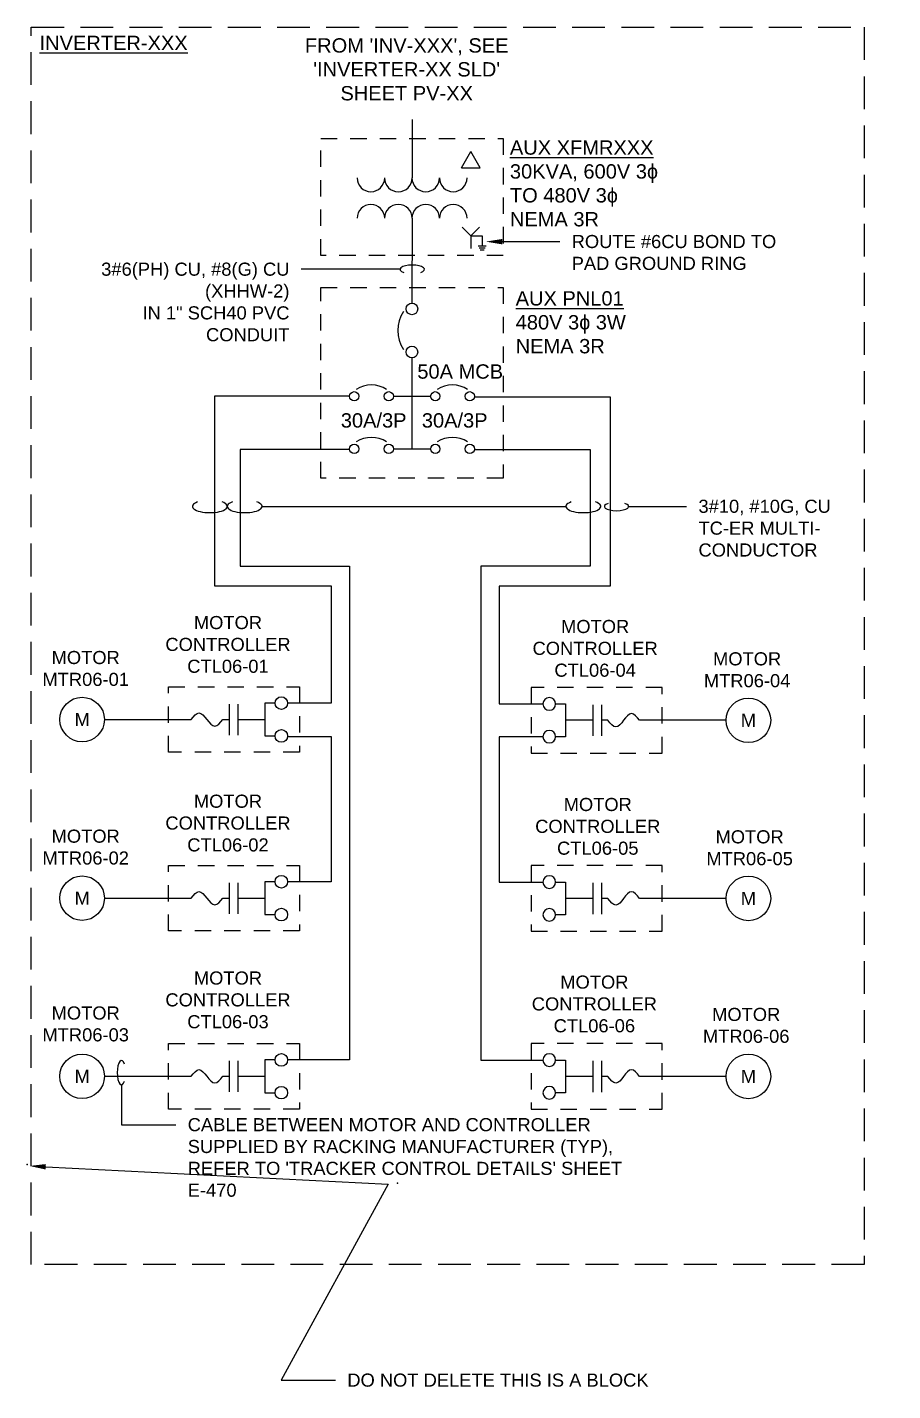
# Model space of a CAD drawing. Extents: x -17.4 to 74.7, y -40.9 to -4.1.
# Drawn here: x 22.96 to 29.56, y -14.46 to -4.06 of the extents above; entities that cross this region are included whole.
import ezdxf
from ezdxf import colors
from ezdxf.entities.mleader import LeaderData, LeaderLine
from ezdxf.enums import TextEntityAlignment as Align
from ezdxf.math import Vec2, Vec3

# ---------------------------------------------------------------- set-up
doc = ezdxf.new("R2010")
doc.units = 0
doc.header["$MEASUREMENT"] = 0
for name, pattern in [('HIDDEN', [0.375, 0.25, -0.125]), ('HIDDEN2', [0.1875, 0.125, -0.0625]), ('PHANTOM2', [1.25, 0.625, -0.125, 0.125, -0.125, 0.125, -0.125])]:
    doc.linetypes.add(name, pattern=pattern)
for name, color, linetype in [('E-1LIN', 4, 'Continuous'), ('E-1LIN-EQPM-ENCL', 8, 'PHANTOM2'), ('E-TEXT', 7, 'Continuous'), ('G-ANNO-TEXT', 1, 'Continuous')]:
    doc.layers.add(name, color=color, linetype=linetype)
doc.layers.add('G-NPLT', color=67, linetype='Continuous', plot=False)
doc.styles.add('NEI-A', font='arial.ttf')

# ---------------------------------------------------------------- blocks, each defined once
blk = doc.blocks.new('A$C540b6a52')
at = {"linetype": 'HIDDEN2'}
blk.add_lwpolyline([(-0.909, 0.125), (0.091, 0.125), (0.091, -0.375), (-0.909, -0.375)], close=True, dxfattribs=at)
at = {"layer": 'E-1LIN'}
for p, q in [((-0.096, 0), (-0.173, 0)), ((-0.173, 0), (-0.173, -0.25)), ((-0.173, -0.25), (-0.096, -0.25))]:
    blk.add_line(p, q, dxfattribs=at)
for points in [[(-0.447, -0.007), (-0.447, -0.244)], [(-0.38, -0.007), (-0.38, -0.244)], [(-0.784, -0.125), (-0.736, -0.125)], [(-0.495, -0.125), (-0.447, -0.125)], [(-0.38, -0.125), (-0.173, -0.125)]]:
    blk.add_lwpolyline(points, dxfattribs=at)
for centre in [(-0.048, 0), (-0.048, -0.25)]:
    blk.add_circle(centre, 0.0481, dxfattribs=at)
blk.add_spline([(-0.736, -0.125), (-0.676, -0.074), (-0.555, -0.176), (-0.495, -0.125)], degree=3, dxfattribs=at)
blk = doc.blocks.new('Equipment Callout Arrowhead .75')
at = {"color": 0}
blk.add_ellipse((-0.248, 0), major_axis=(0.743, 0), ratio=0.350959, start_param=-0.80282, end_param=3.944413, dxfattribs=at)
blk = doc.blocks.new('*U6')
blk.add_point((0.241, -0.565))
at = {"layer": 'E-1LIN'}
for p, q in [((2.748, 2.966), (2.134, 2.966)), ((2.748, 1.607), (2.134, 1.607)), ((2.748, 0.249), (2.134, 0.249))]:
    blk.add_line(p, q, dxfattribs=at)
for points in [[(0.832, 5.433), (1.863, 5.433), (1.863, 3.99), (1.018, 3.99), (1.018, 3.091), (1.351, 3.091)], [(0.83, 5.032), (1.712, 5.032), (1.712, 4.141), (0.878, 4.141), (0.878, 0.374), (1.351, 0.374)], [(1.351, 2.841), (1.018, 2.841), (1.018, 1.732), (1.351, 1.732)]]:
    blk.add_lwpolyline(points, dxfattribs=at)
for centre in [(2.918, 2.966), (2.918, 2.966), (2.918, 1.607), (2.918, 1.607), (2.918, 0.249), (2.918, 0.249)]:
    blk.add_circle(centre, 0.17, dxfattribs=at)
at = {"layer": 'E-1LIN-EQPM-ENCL', "linetype": 'HIDDEN2', "xscale": -1}
for p in [(1.351, 3.091), (1.351, 1.732), (1.351, 0.374)]:
    blk.add_blockref('A$C540b6a52', p, dxfattribs=at)
at = {"layer": 'G-ANNO-TEXT', "style": 'NEI-A'}
for p in [(2.918, 2.966), (2.918, 1.607), (2.918, 0.249)]:
    blk.add_text('M', height=0.1, dxfattribs=at).set_placement(p, align=Align.MIDDLE_CENTER)
at = {"layer": 'G-ANNO-TEXT', "char_height": 0.1, "attachment_point": 8, "style": 'NEI-A'}
for s, insert, width in [('MOTOR CONTROLLER CTL06-04', (1.749, 3.297), 0.49578), ('MOTOR MTR06-04', (2.908, 3.217), 0.56334), ('MOTOR CONTROLLER CTL06-05', (1.769, 1.939), 0.49578), ('MOTOR MTR06-05', (2.927, 1.859), 0.56334), ('MOTOR CONTROLLER CTL06-06', (1.743, 0.584), 0.49578), ('MOTOR MTR06-06', (2.901, 0.504), 0.56334)]:
    blk.add_mtext(s, dxfattribs=dict(at, insert=insert, width=width))
blk = doc.blocks.new('*U5')
blk.add_point((0.241, -0.565))
at = {"layer": 'E-1LIN'}
for p, q in [((0.83, 2.829), (1.443, 2.829)), ((0.83, 1.466), (1.443, 1.466)), ((0.83, 0.107), (1.443, 0.107))]:
    blk.add_line(p, q, dxfattribs=at)
for points in [[(2.699, 5.296), (1.668, 5.296), (1.668, 3.85), (2.56, 3.85), (2.56, 2.954), (2.227, 2.954)], [(2.698, 4.89), (1.866, 4.89), (1.866, 4), (2.7, 4), (2.7, 0.233), (2.227, 0.233)], [(2.227, 2.699), (2.56, 2.699), (2.56, 1.591), (2.227, 1.591)]]:
    blk.add_lwpolyline(points, dxfattribs=at)
for centre in [(0.66, 2.829), (0.66, 2.829), (0.66, 1.466), (0.66, 1.466), (0.66, 0.107), (0.66, 0.107)]:
    blk.add_circle(centre, 0.17, dxfattribs=at)
at = {"layer": 'E-1LIN-EQPM-ENCL', "linetype": 'HIDDEN2'}
for p in [(2.227, 2.954), (2.227, 1.591), (2.227, 0.232)]:
    blk.add_blockref('A$C540b6a52', p, dxfattribs=at)
at = {"layer": 'G-ANNO-TEXT', "style": 'NEI-A'}
for p in [(0.66, 2.829), (0.66, 1.466), (0.66, 0.107)]:
    blk.add_text('M', height=0.1, dxfattribs=at).set_placement(p, align=Align.MIDDLE_CENTER)
at = {"layer": 'G-ANNO-TEXT', "char_height": 0.1, "width": 0.49578, "attachment_point": 8, "style": 'NEI-A'}
for s, insert in [('MOTOR CONTROLLER CTL06-01', (1.772, 3.184)), ('MOTOR MTR06-01', (0.687, 3.084)), ('MOTOR CONTROLLER CTL06-02', (1.772, 1.821)), ('MOTOR MTR06-02', (0.687, 1.721)), ('MOTOR CONTROLLER CTL06-03', (1.772, 0.472)), ('MOTOR MTR06-03', (0.687, 0.372))]:
    blk.add_mtext(s, dxfattribs=dict(at, insert=insert))
at = {"layer": 'G-ANNO-TEXT'}
ml = blk.add_multileader_mtext('Standard', dxfattribs=at)
ml.set_content("CABLE BETWEEN MOTOR AND CONTROLLER SUPPLIED BY RACKING MANUFACTURER (TYP), REFER TO 'TRACKER CONTROL DETAILS' SHEET E-470", color=256, style='NEI-A')
ml.set_leader_properties()
ml.set_arrow_properties(name='Equipment Callout Arrowhead .75')
ml.build(insert=Vec2(0, 0))
ml.multileader.update_dxf_attribs({"dogleg_length": 0.125, "arrow_head_size": 0.125})
ctx = ml.context
ctx.base_point, ctx.char_height, ctx.arrow_head_size, ctx.landing_gap_size, ctx.plane_origin = Vec3(1.375, -0.263), 0.1, 0.125, 0.09, Vec3(-1.493, -0.638)
notes = []
notes.append((ctx, [(0, (1, 1, 0), (0.96, -0.263), (1, 0), 0.414, [(0, [(0.96, 0.166)], 0, [])])]))
ctx.mtext.insert, ctx.mtext.width, ctx.mtext.flow_direction = Vec3(1.465, -0.212), 3.53704, 5
for ctx, leaders in notes:
    for number, flags, end, landing, length, lines in leaders:
        leader = LeaderData()
        leader.index, (leader.has_last_leader_line, leader.has_dogleg_vector, leader.attachment_direction) = number, flags
        leader.last_leader_point, leader.dogleg_vector, leader.dogleg_length = Vec3(end), Vec3(landing), length
        for number, points, colour, breaks in lines:
            line = LeaderLine()
            line.index, line.vertices, line.color, line.breaks = number, Vec3.list(points), colors.encode_raw_color(colour), breaks
            leader.lines.append(line)
        ctx.leaders.append(leader)

msp = doc.modelspace()

# ---------------------------------------------------------------- linework, layer by layer
at = {"layer": 'E-1LIN'}
for p, q in [((25.898, -4.765), (25.898, -5.211)), ((26.274, -5.134), (26.346, -5.009)), ((26.418, -5.134), (26.346, -5.009)), ((26.274, -5.134), (26.418, -5.134)), ((25.898, -5.519), (25.897, -6.166)), ((26.346, -5.653), (26.279, -5.586)), ((26.346, -5.653), (26.413, -5.586)), ((26.346, -5.653), (26.346, -5.748)), ((26.346, -5.653), (26.432, -5.653)), ((26.432, -5.653), (26.432, -5.73)), ((26.401, -5.73), (26.463, -5.73)), ((26.409, -5.745), (26.456, -5.745)), ((26.417, -5.759), (26.448, -5.759)), ((25.897, -6.583), (25.897, -7.278))]:
    msp.add_line(p, q, dxfattribs=at)
for points in [[(25.755, -6.877), (26.04, -6.877)], [(25.755, -7.278), (26.04, -7.278)]]:
    msp.add_lwpolyline(points, dxfattribs=at)
for centre, radius in [((25.897, -6.21), 0.0444), ((25.897, -6.539), 0.0444), ((25.457, -6.877), 0.0355), ((25.72, -6.877), 0.0355), ((26.075, -6.877), 0.0355), ((26.338, -6.877), 0.0355), ((25.457, -7.278), 0.0355), ((25.72, -7.278), 0.0355), ((26.075, -7.278), 0.0355), ((26.338, -7.278), 0.0355)]:
    msp.add_circle(centre, radius, dxfattribs=at)
for centre, radius, start, end in [((25.584, -5.211), 0.105, 180, 0), ((25.793, -5.211), 0.105, 180, 0), ((26.002, -5.211), 0.105, 180, 0), ((26.212, -5.211), 0.105, 180, 0), ((25.584, -5.519), 0.105, 0, 180), ((25.793, -5.519), 0.105, 0, 180), ((26.002, -5.519), 0.105, 0, 180), ((26.212, -5.519), 0.105, 0, 180), ((26.055, -6.375), 0.266, 147.1187, 212.8813), ((25.588, -7.003), 0.213, 57.1187, 122.8813), ((26.206, -7.003), 0.213, 57.1187, 122.8813), ((25.588, -7.404), 0.213, 57.1187, 122.8813), ((26.206, -7.404), 0.213, 57.1187, 122.8813)]:
    msp.add_arc(centre, radius, start, end, dxfattribs=at)
at = {"layer": 'E-1LIN-EQPM-ENCL', "linetype": 'HIDDEN2'}
for points in [[(25.202, -4.91), (26.593, -4.91), (26.593, -5.802), (25.202, -5.802)], [(25.202, -6.046), (26.593, -6.046), (26.593, -7.501), (25.202, -7.501)]]:
    msp.add_lwpolyline(points, close=True, dxfattribs=at)
at = {"layer": 'E-TEXT', "color": 8, "linetype": 'HIDDEN'}
msp.add_lwpolyline([(22.994, -4.061), (29.346, -4.061), (29.346, -13.501), (22.994, -13.501)], close=True, dxfattribs=at)
at = {"layer": 'G-ANNO-TEXT'}
msp.add_lwpolyline([(24.754, -7.717), (27.071, -7.717)], dxfattribs=at)
for centre in [(24.356, -7.717), (24.621, -7.717), (27.204, -7.717)]:
    msp.add_ellipse(centre, major_axis=(-0.133, 0), ratio=0.357968, start_param=5.490629, end_param=10.22299, dxfattribs=at)

# ---------------------------------------------------------------- block references
at = {"layer": 'E-TEXT'}
for name, p in [('*U5', (22.722, -12.172)), ('*U6', (25.545, -12.315))]:
    msp.add_blockref(name, p, dxfattribs=at)

# ---------------------------------------------------------------- texts
at = {"layer": 'G-ANNO-TEXT', "char_height": 0.1094, "style": 'NEI-A'}
for s, insert, width, attachment_point in [('{\\LINVERTER-XXX}', (23.622, -4.126), 0.80548, 2), ("FROM 'INV-XXX', SEE 'INVERTER-XX SLD' SHEET PV-XX", (25.857, -4.383), 1.65417, 5), ('{\\LAUX XFMRXXX\\P}30KVA, 600V 3ɸ\\PTO 480V 3ɸ\\PNEMA 3R', (26.644, -4.924), 1.12517, 1), ('{\\LAUX PNL01 \\P}480V 3ɸ 3W\\PNEMA 3R', (26.688, -6.075), 0.88204, 1), ('50A MCB', (25.938, -6.633), 0.64697, 1)]:
    msp.add_mtext(s, dxfattribs=dict(at, insert=insert, width=width, attachment_point=attachment_point))
at = {"layer": 'G-ANNO-TEXT', "char_height": 0.1094, "attachment_point": 8, "style": 'NEI-A'}
for insert in [(25.605, -7.117), (26.223, -7.117)]:
    msp.add_mtext_dynamic_manual_height_columns('30A/3P', width=0.49578, gutter_width=0.547, heights=[0], dxfattribs=dict(at, insert=insert))

# ---------------------------------------------------------------- leaders
at = {"layer": 'G-ANNO-TEXT'}
ml = msp.add_multileader_mtext('Standard', dxfattribs=at)
ml.set_content('\\A1;ROUTE #6CU BOND TO PAD GROUND RING', color=256, style='NEI-A')
ml.set_leader_properties()
ml.build(insert=Vec2(0, 0))
ml.multileader.update_dxf_attribs({"dogleg_length": 0.125, "arrow_head_size": 0.125})
ctx = ml.context
ctx.base_point, ctx.char_height, ctx.arrow_head_size, ctx.landing_gap_size, ctx.plane_origin = Vec3(27.025, -5.697), 0.1, 0.125, 0.09, Vec3(25.01, -7.342)
notes = []
notes.append((ctx, [(0, (1, 1, 0), (26.983, -5.697), (1, 0), 0.0423, [(0, [(26.46, -5.697)], 0, [])])]))
ctx.mtext.insert, ctx.mtext.width, ctx.mtext.flow_direction = Vec3(27.115, -5.646), 1.70105, 5
ml = msp.add_multileader_mtext('Standard', dxfattribs=at)
ml.set_content('\\A1;3#6(PH) CU, #8(G) CU (XHHW-2)\\PIN 1" SCH40 PVC CONDUIT', color=256, style='NEI-A')
ml.set_leader_properties()
ml.set_arrow_properties(name='Equipment Callout Arrowhead .75')
ml.build(insert=Vec2(0, 0))
ml.multileader.update_dxf_attribs({"dogleg_length": 0.125, "arrow_head_size": 0.125})
ctx = ml.context
ctx.base_point, ctx.char_height, ctx.arrow_head_size, ctx.landing_gap_size, ctx.plane_origin = Vec3(23.454, -5.908), 0.1, 0.125, 0.09, Vec3(21.191, -7.553)
ctx.text_align_type = 2
notes.append((ctx, [(1, (1, 1, 0), (25.095, -5.908), (-1, 0), 0.0423, [(0, [(25.93, -5.908)], 0, [])])]))
ctx.mtext.insert, ctx.mtext.width, ctx.mtext.alignment, ctx.mtext.flow_direction = Vec3(24.963, -5.857), 1.55986, 3, 5
ml = msp.add_multileader_mtext('Standard', dxfattribs=at)
ml.set_content('\\A1;3#10, #10G, CU TC-ER MULTI-\\PCONDUCTOR', color=256, style='NEI-A')
ml.set_leader_properties()
ml.set_arrow_properties(name='Equipment Callout Arrowhead .75')
ml.build(insert=Vec2(0, 0))
ml.multileader.update_dxf_attribs({"dogleg_length": 0.125, "arrow_head_size": 0.125})
ctx = ml.context
ctx.base_point, ctx.char_height, ctx.arrow_head_size, ctx.landing_gap_size, ctx.plane_origin = Vec3(27.992, -7.717), 0.1, 0.125, 0.09, Vec3(25.446, -9.362)
notes.append((ctx, [(0, (1, 1, 0), (27.899, -7.717), (1, 0), 0.0924, [(0, [(27.426, -7.717)], 0, [])])]))
ctx.mtext.insert, ctx.mtext.width, ctx.mtext.flow_direction = Vec3(28.082, -7.666), 1.09323, 5
at = {"layer": 'G-NPLT'}
ml = msp.add_multileader_mtext('Standard', dxfattribs=at)
ml.set_content('DO NOT DELETE THIS IS A BLOCK', color=256, style='NEI-A')
ml.set_leader_properties()
ml.build(insert=Vec2(0, 0))
ml.multileader.update_dxf_attribs({"dogleg_length": 0.125, "arrow_head_size": 0.125})
ctx = ml.context
ctx.base_point, ctx.char_height, ctx.arrow_head_size, ctx.landing_gap_size, ctx.plane_origin = Vec3(25.314, -14.384), 0.1, 0.125, 0.09, Vec3(22.446, -15.056)
notes.append((ctx, [(0, (1, 1, 0), (24.899, -14.384), (1, 0), 0.414, [(1, [(22.979, -12.749), (25.716, -12.889)], 0, [])])]))
ctx.mtext.insert, ctx.mtext.width, ctx.mtext.flow_direction = Vec3(25.404, -14.333), 4.15955, 5
for ctx, leaders in notes:
    for number, flags, end, landing, length, lines in leaders:
        leader = LeaderData()
        leader.index, (leader.has_last_leader_line, leader.has_dogleg_vector, leader.attachment_direction) = number, flags
        leader.last_leader_point, leader.dogleg_vector, leader.dogleg_length = Vec3(end), Vec3(landing), length
        for number, points, colour, breaks in lines:
            line = LeaderLine()
            line.index, line.vertices, line.color, line.breaks = number, Vec3.list(points), colors.encode_raw_color(colour), breaks
            leader.lines.append(line)
        ctx.leaders.append(leader)

doc.saveas('drawing.dxf')
